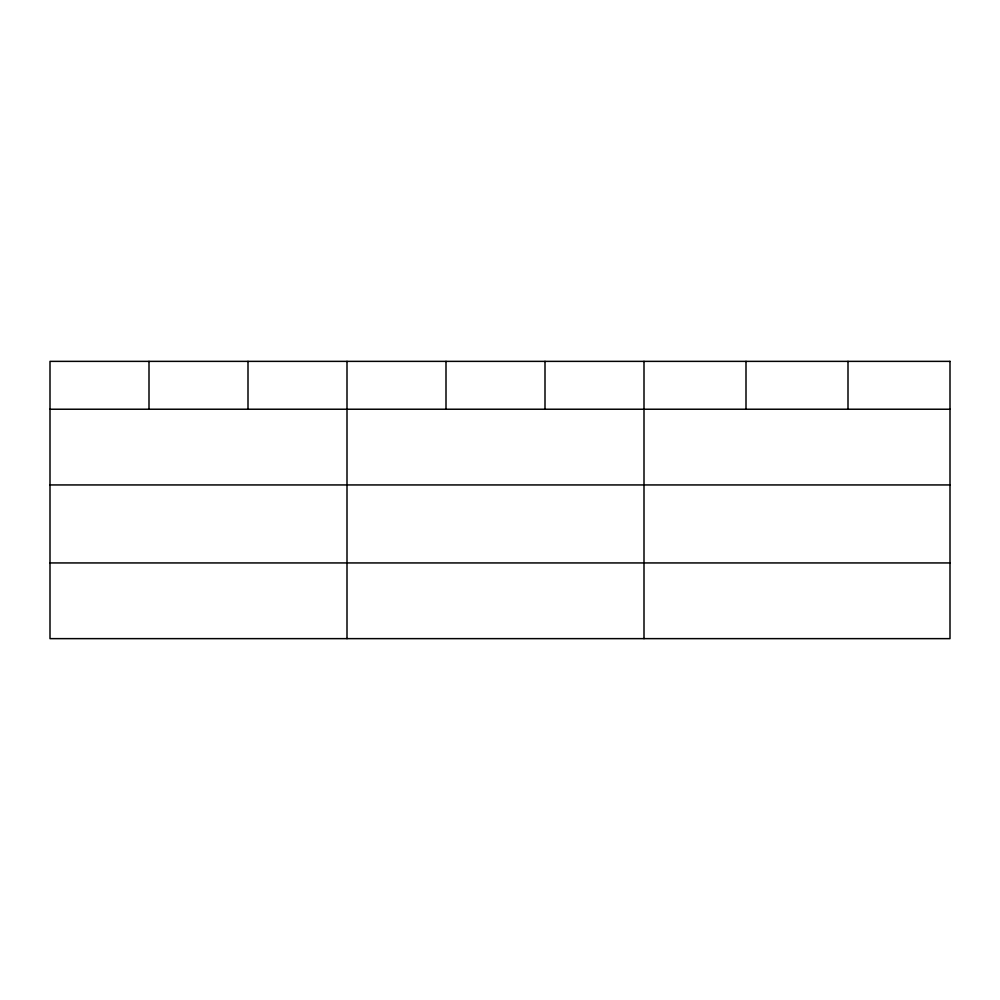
<?xml version="1.0" encoding="UTF-8"?>
<svg xmlns="http://www.w3.org/2000/svg" width="1000" height="1000" viewBox="0 0 1000 1000"><rect width="100%" height="100%" fill="white"/><g stroke="black" fill="none" stroke-linecap="round" stroke-linejoin="round"><path stroke-width="1.5" d="M50 409.225L950 409.225M50 484.938L950 484.938M50 562.938L950 562.938M848 361.362L848 409.225M746 361.362L746 409.225M644 361.362L644 638.638M545 361.362L545 409.225M446 361.362L446 409.225M347 361.362L347 638.638M248 361.362L248 409.225M149 361.362L149 409.225M950 361.362L50 361.362L50 638.638L950 638.638L950 361.362"/></g></svg>
